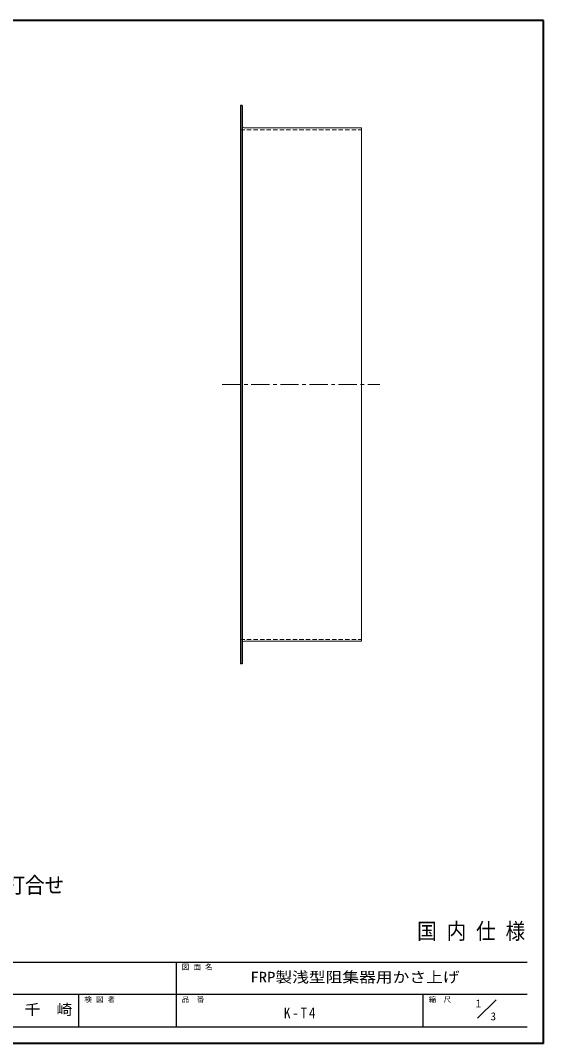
# Model space of a CAD drawing. Units: millimetres, scale not verified. Extents: x -637 to 578, y -407 to 436.
# Drawn here: x 147 to 578, y -407 to 436 of the extents above; entities that cross this region are included whole.
import ezdxf
from ezdxf.enums import TextEntityAlignment as Align

# ---------------------------------------------------------------- set-up
doc = ezdxf.new("R2010")
doc.units = ezdxf.units.MM
doc.header["$LTSCALE"] = 3
doc.linetypes.add('CHAIN1', pattern=[8, 5, -1, 1, -1])
doc.linetypes.add('DASHED1', pattern=[1.8, 1.2, -0.6])
doc.layers.add('0-0', color=7, linetype='Continuous', lineweight=18)
doc.styles.add('ＭＳ ゴシック', font='')
doc.styles.get('ＭＳ ゴシック').set_extended_font_data('MS Gothic')

msp = doc.modelspace()

# ---------------------------------------------------------------- linework, layer by layer
at = {"layer": '0-0', "color": 1, "lineweight": 40}
for p, q in [((578.16, 435.574), (-636.84, 435.574)), ((578.16, -407.426), (578.16, 435.574)), ((578.16, -407.426), (-636.84, -407.426))]:
    msp.add_line(p, q, dxfattribs=at)
at = {"layer": '0-0', "color": 5, "lineweight": 25}
for p, q in [((329.66, 365.574), (328.16, 365.574)), ((328.16, 365.574), (328.16, -94.426)), ((329.66, 365.574), (329.66, -94.426)), ((329.66, -94.426), (328.16, -94.426))]:
    msp.add_line(p, q, dxfattribs=at)
at = {"layer": '0-0'}
for p, q in [((331.16, 347.074), (428.16, 347.074)), ((428.16, 347.074), (428.16, -75.926)), ((331.16, -75.926), (428.16, -75.926)), ((523.793, -386.578), (538.945, -371.426))]:
    msp.add_line(p, q, dxfattribs=at)
at = {"layer": '0-0', "color": 4, "linetype": 'DASHED1', "lineweight": 9}
for p, q in [((328.16, 345.574), (428.16, 345.574)), ((328.16, -74.426), (428.16, -74.426))]:
    msp.add_line(p, q, dxfattribs=at)
at = {"layer": '0-0', "color": 4, "linetype": 'CHAIN1', "lineweight": 9}
msp.add_line((313.16, 135.574), (443.16, 135.574), dxfattribs=at)
at = {"layer": '0-0', "color": 6, "lineweight": 25}
for p, q in [((-623.34, -340.355), (564.66, -340.355)), ((275.374, -393.926), (275.374, -340.355)), ((564.66, -367.14), (-46.055, -367.14)), ((195.017, -393.926), (195.017, -367.14)), ((478.945, -393.926), (478.945, -367.14)), ((564.66, -393.926), (-623.34, -393.926))]:
    msp.add_line(p, q, dxfattribs=at)
at = {"layer": '0-0'}
for centre, start, end in [((331.16, 348.574), 180, 270), ((331.16, -77.426), 90, 180)]:
    msp.add_arc(centre, 1.5, start, end, dxfattribs=at)

# ---------------------------------------------------------------- texts
at = {"layer": '0-0', "style": 'ＭＳ ゴシック'}
for s, height, width, p in [('＊Ｈ寸法要打合せ', 13.2, 0.9, (53.278, -287.426)), ('国 内 仕 様', 13.2, 0.9, (473.91, -325.355)), ('FRP製浅型阻集器用かさ上げ', 8.798, 1.15, (336.392, -359.747)), ('千\u3000崎', 8.798, 1.1, (150.017, -386.533))]:
    msp.add_text(s, height=height, dxfattribs=dict(at, width=width)).set_placement(p, align=Align.BOTTOM_LEFT)
for s, height, p in [('図 面 名', 4.399, (279.874, -347.855)), ('検 図 者', 4.399, (199.517, -374.64)), ('品\u3000番', 4.399, (279.874, -374.64)), ('縮\u3000尺', 4.399, (483.445, -374.64)), ('1', 6.598, (522.269, -379.683)), ('3', 6.598, (534.485, -390.297))]:
    msp.add_text(s, height=height, dxfattribs=at).set_placement(p, align=Align.BOTTOM_LEFT)
at = {"layer": '0-0', "insert": (364.035, -386.533), "char_height": 8.798, "attachment_point": 7, "style": 'ＭＳ ゴシック'}
msp.add_mtext('\\T1.28;\\W0.9;K-T4', dxfattribs=at)

doc.saveas('drawing.dxf')
